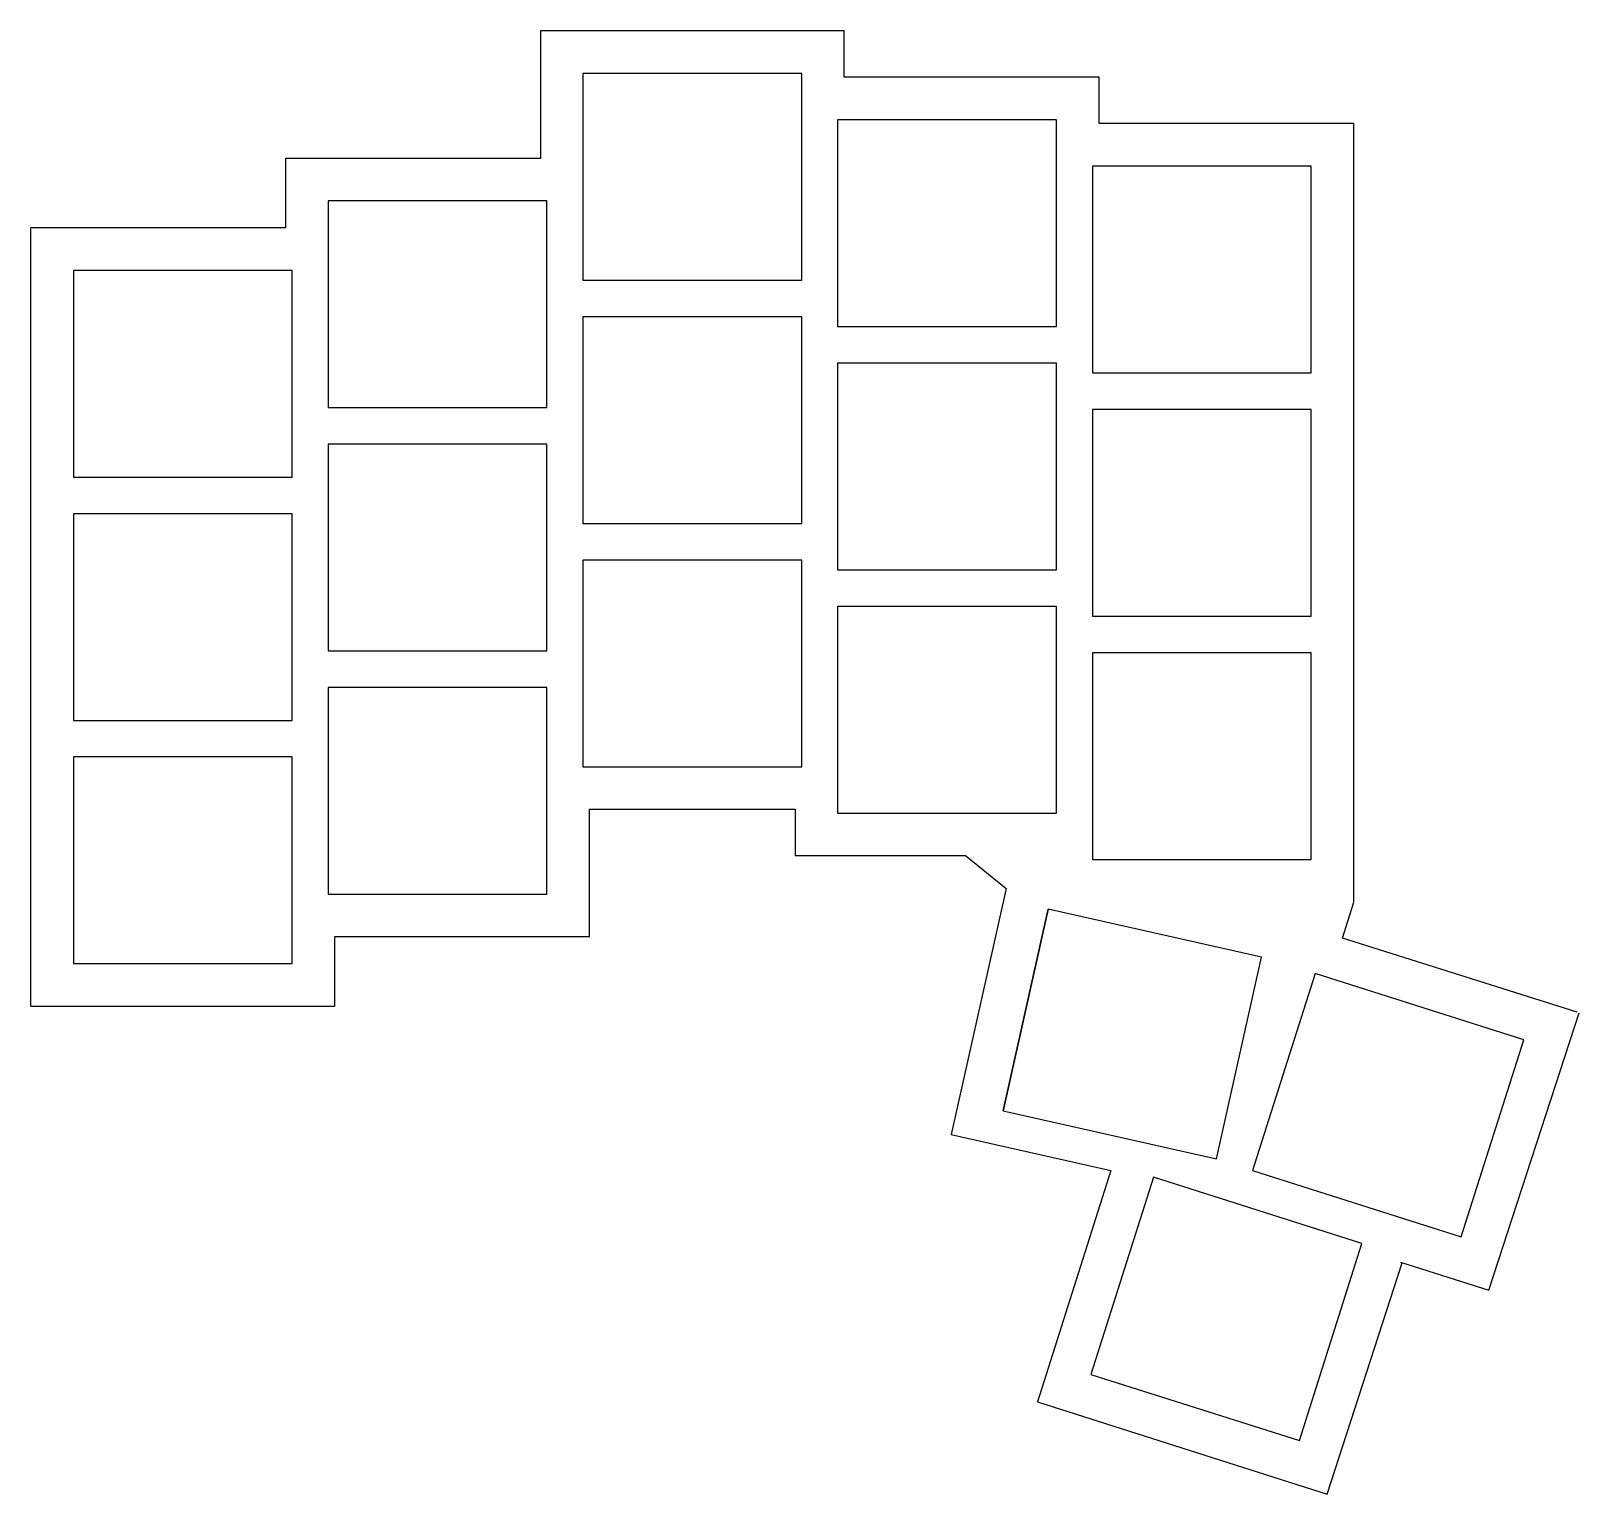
# Model space of a CAD drawing. Header units: millimetres. Extents: x 38 to 165, y -152 to -32.
import ezdxf

# ---------------------------------------------------------------- set-up
doc = ezdxf.new("R2010")
doc.units = ezdxf.units.MM
doc.layers.get('0').update_dxf_attribs({"linetype": 'CONTINUOUS', "lineweight": 25, "true_color": 0xffffff})

# ---------------------------------------------------------------- blocks, each defined once
blk = doc.blocks.new('keys')
for p, q in [((100.91, -35.3), (82.91, -35.3)), ((82.91, -35.3), (82.91, -52.3)), ((100.91, -52.3), (100.91, -35.3)), ((121.86, -39.11), (103.86, -39.11)), ((103.86, -39.11), (103.86, -56.11)), ((121.86, -56.11), (121.86, -39.11)), ((142.82, -42.92), (124.82, -42.92)), ((124.82, -42.92), (124.82, -59.92)), ((142.82, -59.92), (142.82, -42.92)), ((79.95, -45.78), (61.95, -45.78)), ((61.95, -45.78), (61.95, -62.78)), ((79.95, -62.78), (79.95, -45.78)), ((59, -51.49), (41, -51.49)), ((41, -51.49), (41, -68.5)), ((59, -68.5), (59, -51.49)), ((82.91, -52.3), (100.91, -52.3)), ((100.91, -55.3), (82.91, -55.3)), ((82.91, -55.3), (82.91, -72.31)), ((100.91, -72.31), (100.91, -55.3)), ((103.86, -56.11), (121.86, -56.11)), ((121.86, -59.12), (103.86, -59.12)), ((103.86, -59.12), (103.86, -76.11)), ((121.86, -76.11), (121.86, -59.12)), ((124.82, -59.92), (142.82, -59.92)), ((61.95, -62.78), (79.95, -62.78)), ((142.82, -62.92), (124.82, -62.92)), ((124.82, -62.92), (124.82, -79.92)), ((142.82, -79.92), (142.82, -62.92)), ((79.95, -65.78), (61.95, -65.78)), ((61.95, -65.78), (61.95, -82.78)), ((79.95, -82.78), (79.95, -65.78)), ((41, -68.5), (59, -68.5)), ((59, -71.5), (41, -71.5)), ((41, -71.5), (41, -88.5)), ((59, -88.5), (59, -71.5)), ((82.91, -72.31), (100.91, -72.31)), ((100.91, -75.31), (82.91, -75.31)), ((82.91, -75.31), (82.91, -92.31)), ((100.91, -92.31), (100.91, -75.31)), ((103.86, -76.11), (121.86, -76.11)), ((121.86, -79.12), (103.86, -79.12)), ((103.86, -79.12), (103.86, -96.12)), ((121.86, -96.12), (121.86, -79.12)), ((124.82, -79.92), (142.82, -79.92)), ((61.95, -82.78), (79.95, -82.78)), ((142.82, -82.93), (124.82, -82.93)), ((124.82, -82.93), (124.82, -99.93)), ((142.82, -99.93), (142.82, -82.93)), ((79.95, -85.78), (61.95, -85.78)), ((61.95, -85.78), (61.95, -102.78)), ((79.95, -102.78), (79.95, -85.78)), ((41, -88.5), (59, -88.5)), ((59, -91.5), (41, -91.5)), ((41, -91.5), (41, -108.5)), ((59, -108.5), (59, -91.5)), ((82.91, -92.31), (100.91, -92.31)), ((103.86, -96.12), (121.86, -96.12)), ((124.82, -99.93), (142.82, -99.93)), ((61.95, -102.78), (79.95, -102.78)), ((121.18, -104.03), (117.47, -120.62)), ((138.74, -107.96), (121.18, -104.03)), ((135.03, -124.55), (138.74, -107.96)), ((41, -108.5), (59, -108.5)), ((143.15, -109.32), (138, -125.52)), ((160.3, -114.77), (143.15, -109.32)), ((155.16, -130.97), (160.3, -114.77)), ((117.47, -120.62), (135.03, -124.55)), ((129.83, -126.07), (124.68, -142.28)), ((146.98, -131.52), (129.83, -126.07)), ((138, -125.52), (155.16, -130.97)), ((141.84, -147.73), (146.98, -131.52)), ((124.68, -142.28), (141.84, -147.73))]:
    blk.add_line(p, q)

msp = doc.modelspace()

# ---------------------------------------------------------------- linework, layer by layer
for p, q in [((104.41, -31.8), (79.41, -31.8)), ((79.41, -31.8), (79.41, -42.28)), ((104.41, -35.61), (104.41, -31.8)), ((125.36, -35.61), (104.41, -35.61)), ((125.36, -39.42), (125.36, -35.61)), ((146.32, -39.42), (125.36, -39.42)), ((146.32, -103.43), (146.32, -39.42)), ((79.41, -42.28), (58.45, -42.28)), ((58.45, -42.28), (58.45, -47.99)), ((37.5, -112), (37.5, -47.99)), ((58.45, -47.99), (37.5, -47.99)), ((83.45, -106.28), (83.45, -95.81)), ((83.45, -95.81), (100.36, -95.81)), ((100.36, -95.81), (100.36, -99.62)), ((100.36, -99.62), (114.38, -99.62)), ((114.38, -99.62), (117.73, -102.31)), ((117.73, -102.31), (113.19, -122.56)), ((117.47, -120.62), (121.18, -104.03)), ((145.4, -106.4), (146.32, -103.44)), ((62.5, -112), (62.5, -106.28)), ((62.5, -106.28), (83.45, -106.28)), ((164.7, -112.49), (145.4, -106.4)), ((37.5, -112), (62.5, -112)), ((157.43, -135.36), (164.85, -112.54)), ((113.19, -122.56), (126.33, -125.52)), ((126.33, -125.52), (120.29, -144.55)), ((144.12, -152.12), (150.3, -133.1)), ((150.17, -133.06), (157.43, -135.36)), ((120.29, -144.55), (144.12, -152.12))]:
    msp.add_line(p, q)

# ---------------------------------------------------------------- block references
msp.add_blockref('keys', (0, 0))

doc.saveas('drawing.dxf')
